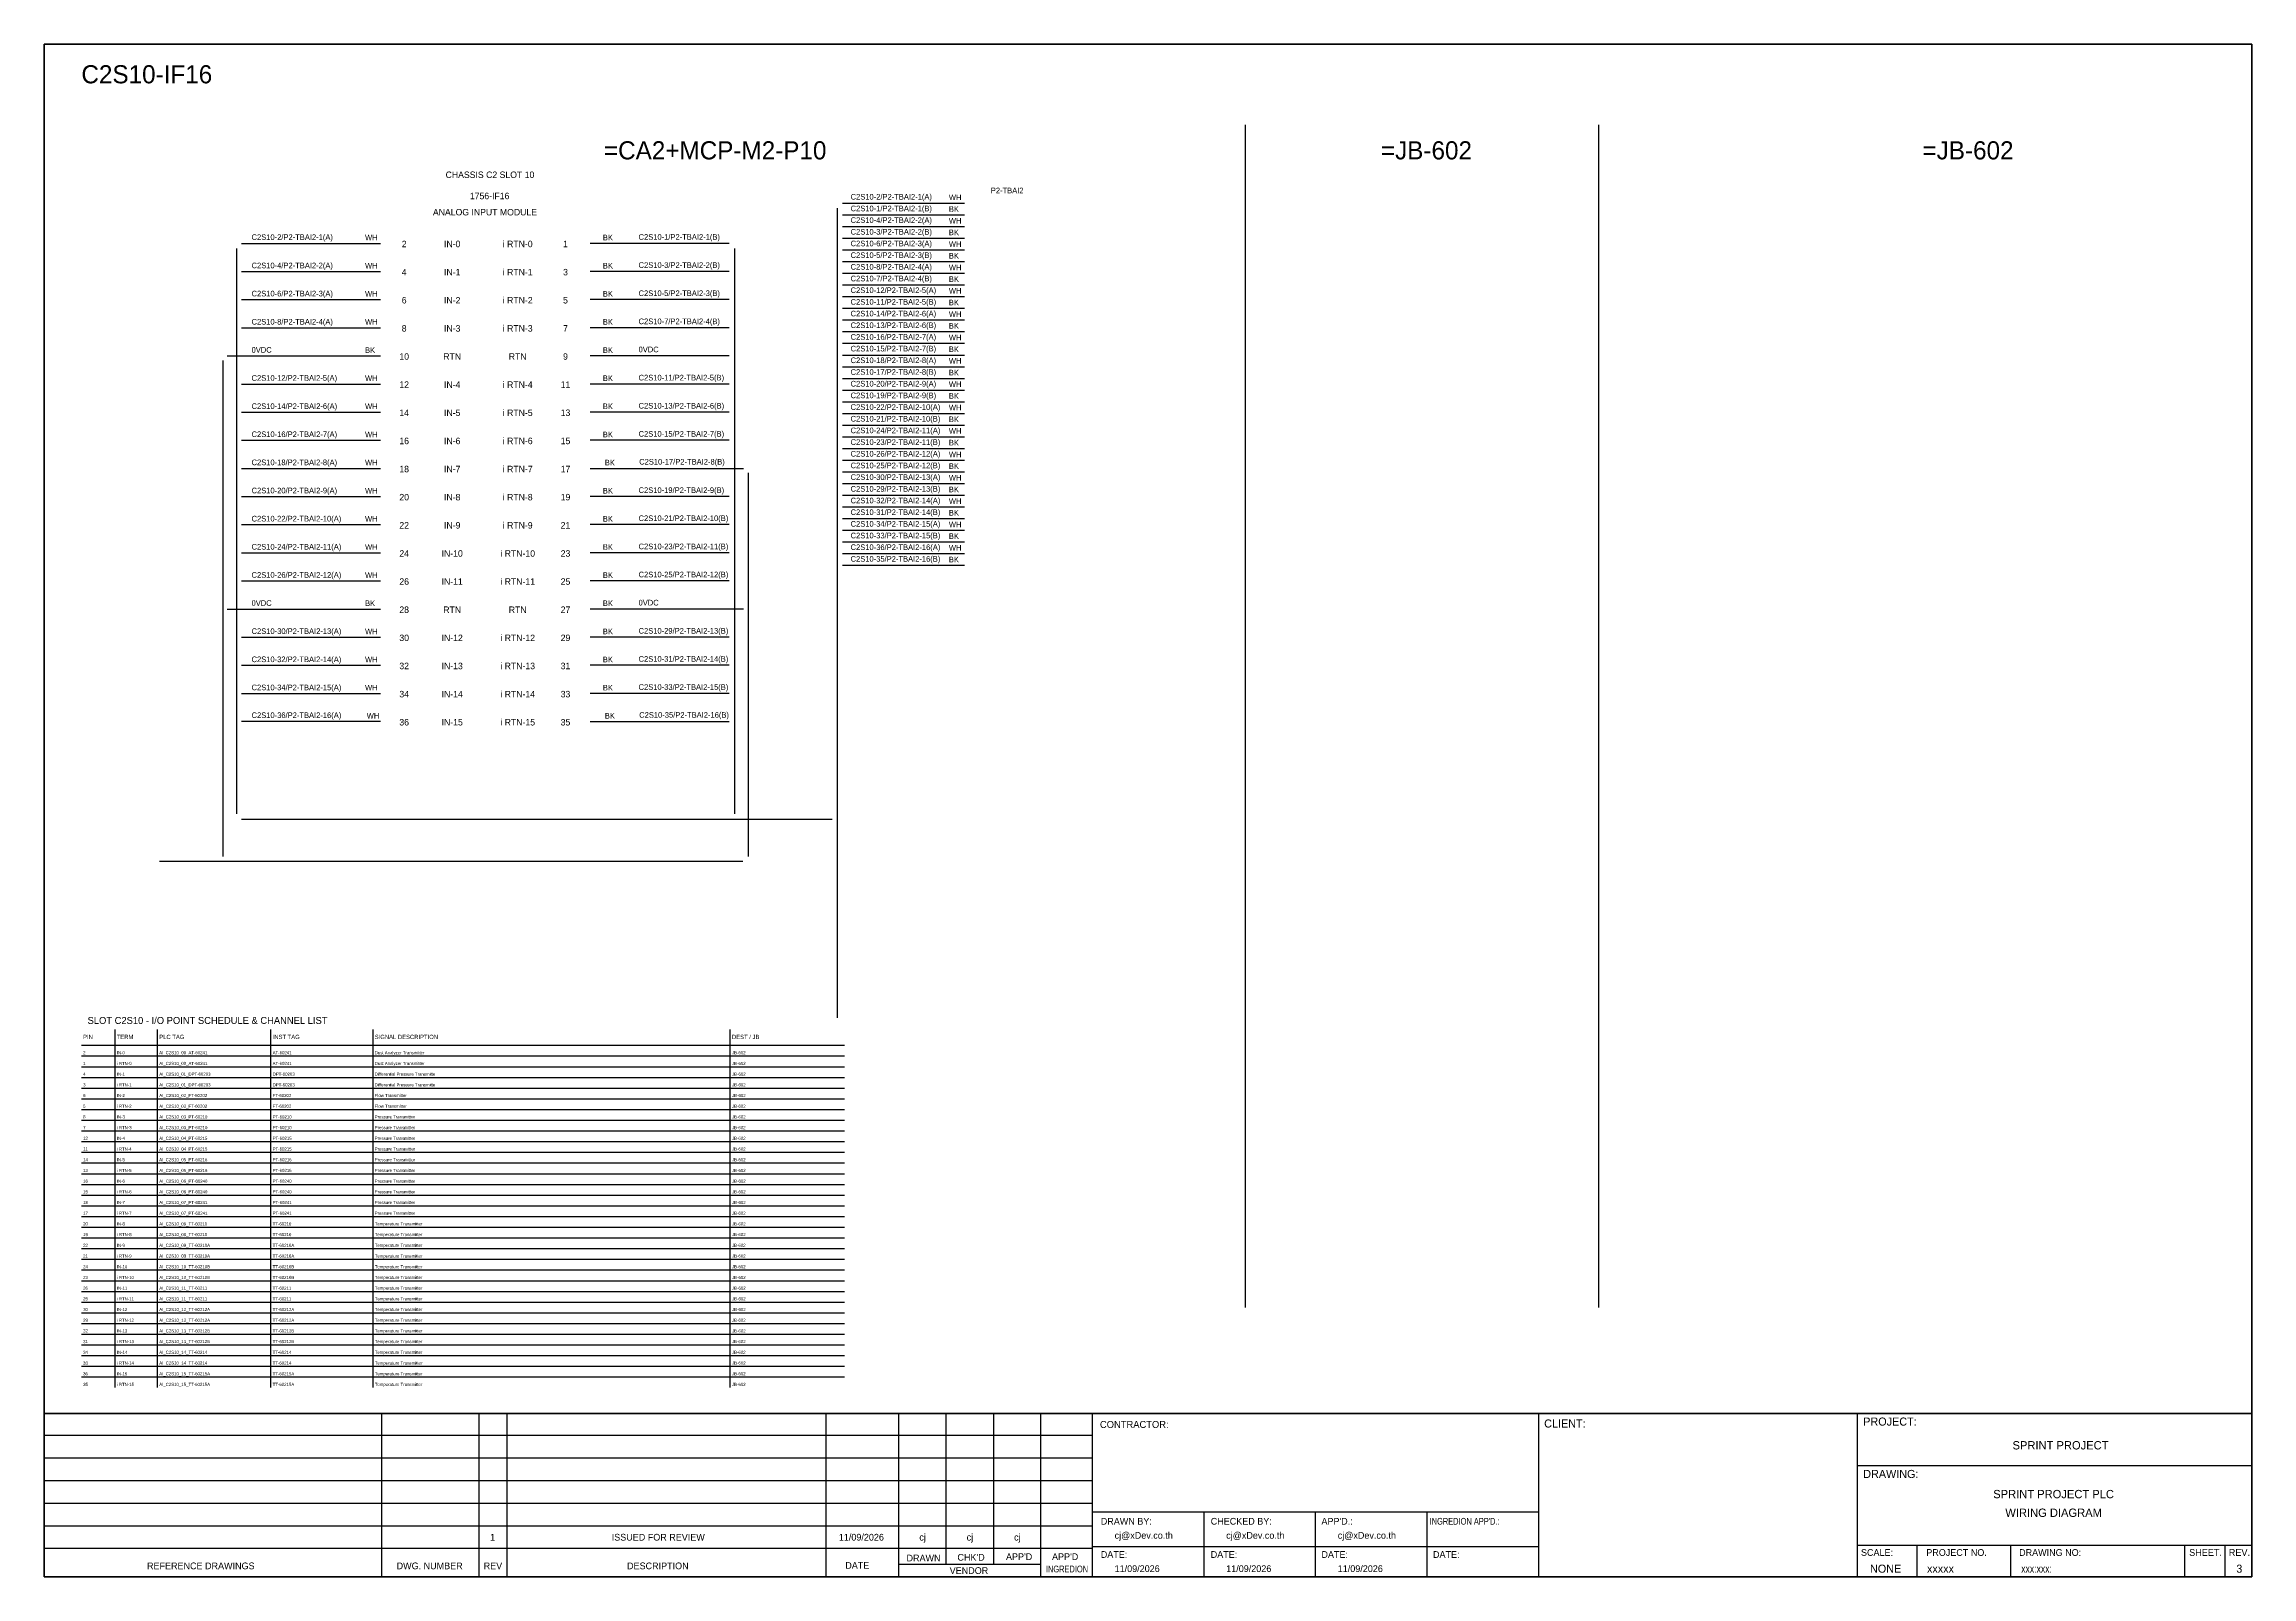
# Model space of a CAD drawing. Header units: metres. Extents: x 0 to 20667, y -39055 to 2704.
# Drawn here: x 0 to 3893, y -9013 to -6308 of the extents above; entities that cross this region are included whole.
import ezdxf
from ezdxf.enums import TextEntityAlignment as Align

# ---------------------------------------------------------------- set-up
doc = ezdxf.new("R2010")
doc.units = ezdxf.units.M

msp = doc.modelspace()

# ---------------------------------------------------------------- linework, layer by layer
at = {"ltscale": 25.4}
for p, q in [((1407.7, -6609.6), (1623.1, -6609.6)), ((1407.7, -6650.8), (1623.1, -6650.8)), ((1208.1, -6659.9), (962.9, -6659.9)), ((1407.7, -6692), (1623.1, -6692)), ((1208.1, -6709.5), (962.9, -6709.5)), ((1407.7, -6733.2), (1623.1, -6733.2)), ((1208.1, -6759.2), (962.9, -6759.2)), ((1208.1, -6808.8), (962.9, -6808.8)), ((1407.7, -6774.5), (1623.1, -6774.5)), ((1407.7, -6815.7), (1623.1, -6815.7)), ((322.9, -6858.4), (593.4, -6858.4)), ((1208.1, -6858.4), (962.9, -6858.4)), ((1407.7, -6856.9), (1623.1, -6856.9)), ((1208.1, -6908.1), (962.9, -6908.1)), ((1407.7, -6898.1), (1623.1, -6898.1)), ((1208.1, -6957.7), (962.9, -6957.7)), ((1407.7, -6939.4), (1623.1, -6939.4)), ((1208.1, -7007.3), (962.9, -7007.3)), ((1407.7, -6980.6), (1623.1, -6980.6)), ((1407.7, -7021.8), (1623.1, -7021.8)), ((962.9, -7057), (1233.4, -7057)), ((1407.7, -7063), (1623.1, -7063)), ((1208.1, -7106.6), (962.9, -7106.6)), ((1407.7, -7104.2), (1623.1, -7104.2)), ((1208.1, -7156.2), (962.9, -7156.2)), ((1407.7, -7145.5), (1623.1, -7145.5)), ((1407.7, -7186.7), (1623.1, -7186.7)), ((1208.1, -7205.9), (962.9, -7205.9)), ((1407.7, -7227.9), (1623.1, -7227.9)), ((1208.1, -7255.5), (962.9, -7255.5)), ((322.9, -7305.1), (593.4, -7305.1)), ((1233.4, -7305.1), (962.9, -7305.1)), ((1208.1, -7354.8), (962.9, -7354.8)), ((1208.1, -7404.4), (962.9, -7404.4)), ((1208.1, -7454), (962.9, -7454)), ((962.9, -7503.7), (1208.1, -7503.7))]:
    msp.add_line(p, q, dxfattribs=at)
at = {"color": 7}
for p, q in [((125, -8678.8), (125, -8046.7)), ((200, -8678.8), (200, -8046.7)), ((400, -8678.8), (400, -8046.7)), ((580, -8678.8), (580, -8046.7)), ((1210, -8678.8), (1210, -8046.7)), ((65.7, -8074.7), (1411.5, -8074.7))]:
    msp.add_line(p, q, dxfattribs=at)
at = {"color": 8}
for p, q in [((65.7, -8093.6), (1411.5, -8093.6)), ((65.7, -8112.5), (1411.5, -8112.5)), ((65.7, -8131.4), (1411.5, -8131.4)), ((65.7, -8150.3), (1411.5, -8150.3)), ((65.7, -8169.1), (1411.5, -8169.1)), ((65.7, -8188), (1411.5, -8188)), ((65.7, -8206.9), (1411.5, -8206.9)), ((65.7, -8225.8), (1411.5, -8225.8)), ((65.7, -8244.6), (1411.5, -8244.6)), ((65.7, -8263.5), (1411.5, -8263.5)), ((65.7, -8282.4), (1411.5, -8282.4)), ((65.7, -8301.3), (1411.5, -8301.3)), ((65.7, -8320.2), (1411.5, -8320.2)), ((65.7, -8339), (1411.5, -8339)), ((65.7, -8357.9), (1411.5, -8357.9)), ((65.7, -8376.8), (1411.5, -8376.8)), ((65.7, -8395.7), (1411.5, -8395.7)), ((65.7, -8414.5), (1411.5, -8414.5)), ((65.7, -8433.4), (1411.5, -8433.4)), ((65.7, -8452.3), (1411.5, -8452.3)), ((65.7, -8471.2), (1411.5, -8471.2)), ((65.7, -8490.1), (1411.5, -8490.1)), ((65.7, -8508.9), (1411.5, -8508.9)), ((65.7, -8527.8), (1411.5, -8527.8)), ((65.7, -8546.7), (1411.5, -8546.7)), ((65.7, -8565.6), (1411.5, -8565.6)), ((65.7, -8584.5), (1411.5, -8584.5)), ((65.7, -8603.3), (1411.5, -8603.3)), ((65.7, -8622.2), (1411.5, -8622.2)), ((65.7, -8641.1), (1411.5, -8641.1)), ((65.7, -8660), (1411.5, -8660))]:
    msp.add_line(p, q, dxfattribs=at)
at = {"color": 4}
for p, q in [((3302.3, -8956.5), (3302.3, -9012.6)), ((3467.6, -8956.5), (3467.6, -9012.6))]:
    msp.add_line(p, q, dxfattribs=at)
at = {"color": 4, "ltscale": 0.5}
for p, q in [((3774.7, -8956.5), (3774.7, -9012.6)), ((3774.7, -8956.5), (3774.7, -9012.6)), ((3845.9, -8956.5), (3845.9, -9012.6)), ((3845.9, -8956.5), (3845.9, -9012.6))]:
    msp.add_line(p, q, dxfattribs=at)
at = {"layer": 'GT_1', "color": 4}
for p, q in [((595.4, -9012.6), (595.4, -8724.5)), ((767.3, -9012.6), (767.3, -8724.5)), ((816.4, -9012.6), (816.4, -8724.5)), ((1379.1, -9012.6), (1379.1, -8724.5)), ((1507.4, -9012.6), (1507.4, -8724.5)), ((1591, -8990.8), (1591, -8724.5)), ((1674.5, -8990.8), (1674.5, -8724.5)), ((1757.8, -9012.6), (1757.8, -8724.5)), ((1848.8, -9012.6), (1848.8, -8724.5)), ((2635.8, -9012.6), (2635.8, -8724.5)), ((3198.1, -9012.6), (3198.1, -8724.5)), ((3198.1, -9012.6), (3198.1, -8724.5)), ((3198.1, -9012.6), (3198.1, -8724.5)), ((1848.8, -8763.3), (0, -8763.3)), ((1848.8, -8803.1), (0, -8803.1)), ((1848.8, -8843.1), (0, -8843.1)), ((1848.8, -8883), (0, -8883)), ((2635.8, -8898.3), (1848.8, -8898.3)), ((2045.6, -9012.6), (2045.6, -8898.3)), ((2242.3, -9012.6), (2242.3, -8898.3)), ((2439.1, -9012.6), (2439.1, -8898.3)), ((1848.8, -8922.9), (0, -8922.9)), ((1848.7, -8962.8), (0, -8962.8)), ((1757.8, -8990.8), (1507.4, -8990.8)), ((2635.8, -8959.8), (1848.8, -8959.8)), ((3198.1, -8956.5), (3893.3, -8956.5))]:
    msp.add_line(p, q, dxfattribs=at)
at = {"layer": 'HELPPOINT', "color": 4, "lineweight": 35}
for p, q in [((0, -9012.6), (0, -6308.4)), ((0, -6308.4), (3893.3, -6308.4)), ((0, -9012.6), (0, -6308.4)), ((0, -6308.4), (3893.3, -6308.4)), ((3893.3, -6308.4), (3893.3, -9012.6)), ((3893.3, -6308.4), (3893.3, -9012.6)), ((3893.3, -9012.6), (0, -9012.6)), ((3893.3, -9012.6), (0, -9012.6))]:
    msp.add_line(p, q, dxfattribs=at)
at = {"layer": 'HELPPOINT', "color": 4}
for p, q in [((3198.1, -8816.1), (3893.3, -8816.1)), ((3198.1, -8816.1), (3893.3, -8816.1)), ((3198.1, -8956.5), (3893.3, -8956.5))]:
    msp.add_line(p, q, dxfattribs=at)
at = {"layer": 'IE-WIRE', "color": 4, "ltscale": 25.4}
for p, q in [((1398.6, -6598.1), (1398.6, -8026.5)), ((1407.7, -6589), (1623.1, -6589)), ((1407.7, -6630.2), (1623.1, -6630.2)), ((339, -6669.1), (339, -7666.5)), ((348.1, -6659.9), (593.4, -6659.9)), ((1217.3, -6669.1), (1217.3, -7666.5)), ((1407.7, -6671.4), (1623.1, -6671.4)), ((348.1, -6709.5), (593.4, -6709.5)), ((1407.7, -6712.6), (1623.1, -6712.6)), ((348.1, -6759.2), (593.4, -6759.2)), ((1407.7, -6753.8), (1623.1, -6753.8)), ((348.1, -6808.8), (593.4, -6808.8)), ((1407.7, -6795.1), (1623.1, -6795.1)), ((1407.7, -6836.3), (1623.1, -6836.3)), ((1407.7, -6877.5), (1623.1, -6877.5)), ((348.1, -6908.1), (593.4, -6908.1)), ((1407.7, -6918.7), (1623.1, -6918.7)), ((348.1, -6957.7), (593.4, -6957.7)), ((1407.7, -6960), (1623.1, -6960)), ((348.1, -7007.3), (593.4, -7007.3)), ((1407.7, -7001.2), (1623.1, -7001.2)), ((1407.7, -7042.4), (1623.1, -7042.4)), ((348.1, -7057), (593.4, -7057)), ((1407.7, -7083.6), (1623.1, -7083.6)), ((348.1, -7106.6), (593.4, -7106.6)), ((348.1, -7156.2), (593.4, -7156.2)), ((1407.7, -7124.9), (1623.1, -7124.9)), ((1407.7, -7166.1), (1623.1, -7166.1)), ((348.1, -7205.9), (593.4, -7205.9)), ((1407.7, -7207.3), (1623.1, -7207.3)), ((348.1, -7255.5), (593.4, -7255.5)), ((348.1, -7354.8), (593.4, -7354.8)), ((348.1, -7404.4), (593.4, -7404.4)), ((348.1, -7454), (593.4, -7454)), ((593.4, -7503.7), (348.1, -7503.7))]:
    msp.add_line(p, q, dxfattribs=at)
at = {"layer": 'IE-WIRE', "color": 7, "ltscale": 25.4}
for p, q in [((314.9, -6866.4), (314.9, -7741.7)), ((1241.4, -7065), (1241.4, -7741.7)), ((1232.4, -7750.7), (203.4, -7750.7))]:
    msp.add_line(p, q, dxfattribs=at)
at = {"layer": 'IE-WIRE', "color": 4}
msp.add_line((348.1, -7675.6), (1389.4, -7675.6), dxfattribs=at)
at = {"layer": 'MEMBER', "color": 4, "lineweight": 35}
msp.add_line((0, -8724.5), (3893.3, -8724.5), dxfattribs=at)
msp.add_line((0, -8724.5), (3893.3, -8724.5), dxfattribs=at)
at = {"layer": 'MEMBER', "color": 4}
for p, q in [((3198.1, -8816.1), (3893.3, -8816.1)), ((3198.1, -8816.1), (3893.3, -8816.1)), ((3198.1, -8956.5), (3893.3, -8956.5)), ((3198.1, -8956.5), (3893.3, -8956.5))]:
    msp.add_line(p, q, dxfattribs=at)
at = {"layer": 'x01001-FrameArea'}
for p, q in [((2118.2, -6451.1), (2118.2, -8537.6)), ((2741.3, -6451.1), (2741.3, -8537.6))]:
    msp.add_line(p, q, dxfattribs=at)

# ---------------------------------------------------------------- texts
at = {"color": 2}
msp.add_text('C2S10-IF16', height=32, dxfattribs=at).set_placement((65.7, -6377.6))
for s, height, p in [('=CA2+MCP-M2-P10', 32, (1183.4, -6495.8)), ('=JB-602', 32, (2437.7, -6495.8)), ('=JB-602', 32, (3392.8, -6495.8)), ('CHASSIS C2 SLOT 10', 11.441, (786.2, -6538.9)), ('1756-IF16', 11.44, (785.6, -6576.3)), ('ANALOG INPUT MODULE', 11.441, (777.4, -6604.9)), ('2', 11.4, (634.9, -6661)), ('IN-0', 11.44, (719.6, -6661)), ('i RTN-0', 11.44, (835.1, -6661)), ('1', 11.4, (919.4, -6661)), ('4', 11.4, (634.9, -6710.7)), ('IN-1', 11.44, (719.6, -6710.7)), ('i RTN-1', 11.44, (835.1, -6710.7)), ('3', 11.4, (919.4, -6710.7)), ('6', 11.4, (634.9, -6760.3)), ('IN-2', 11.44, (719.6, -6760.3)), ('i RTN-2', 11.44, (835.1, -6760.3)), ('5', 11.4, (919.4, -6760.3)), ('8', 11.4, (634.9, -6809.9)), ('IN-3', 11.44, (719.6, -6809.9)), ('i RTN-3', 11.44, (835.1, -6809.9)), ('7', 11.4, (919.4, -6809.9)), ('10', 11.44, (634.9, -6859.6)), ('RTN', 11.44, (719.6, -6859.6)), ('RTN', 11.44, (835.1, -6859.6)), ('9', 11.4, (919.4, -6859.6)), ('12', 11.44, (634.9, -6909.2)), ('IN-4', 11.44, (719.6, -6909.2)), ('i RTN-4', 11.44, (835.1, -6909.2)), ('11', 11.44, (919.4, -6909.2)), ('14', 11.44, (634.9, -6958.8)), ('IN-5', 11.44, (719.6, -6958.8)), ('i RTN-5', 11.44, (835.1, -6958.8)), ('13', 11.44, (919.4, -6958.8)), ('16', 11.44, (634.9, -7008.5)), ('IN-6', 11.44, (719.6, -7008.5)), ('i RTN-6', 11.44, (835.1, -7008.5)), ('15', 11.44, (919.4, -7008.5)), ('18', 11.44, (634.9, -7058.1)), ('IN-7', 11.44, (719.6, -7058.1)), ('i RTN-7', 11.44, (835.1, -7058.1)), ('17', 11.44, (919.4, -7058.1)), ('20', 11.44, (634.9, -7107.7)), ('IN-8', 11.44, (719.6, -7107.7)), ('i RTN-8', 11.44, (835.1, -7107.7)), ('19', 11.44, (919.4, -7107.7)), ('22', 11.44, (634.9, -7157.4)), ('IN-9', 11.44, (719.6, -7157.4)), ('i RTN-9', 11.44, (835.1, -7157.4)), ('21', 11.44, (919.4, -7157.4)), ('24', 11.44, (634.9, -7207)), ('IN-10', 11.44, (719.6, -7207)), ('i RTN-10', 11.44, (835.1, -7207)), ('23', 11.44, (919.4, -7207)), ('26', 11.44, (634.9, -7256.6)), ('IN-11', 11.44, (719.6, -7256.6)), ('i RTN-11', 11.44, (835.1, -7256.6)), ('25', 11.44, (919.4, -7256.6)), ('28', 11.44, (634.9, -7306.3)), ('RTN', 11.44, (719.6, -7306.3)), ('RTN', 11.44, (835.1, -7306.3)), ('27', 11.44, (919.4, -7306.3)), ('30', 11.44, (634.9, -7355.9)), ('IN-12', 11.44, (719.6, -7355.9)), ('i RTN-12', 11.44, (835.1, -7355.9)), ('29', 11.44, (919.4, -7355.9)), ('32', 11.44, (634.9, -7405.5)), ('IN-13', 11.44, (719.6, -7405.5)), ('i RTN-13', 11.44, (835.1, -7405.5)), ('31', 11.44, (919.4, -7405.5)), ('34', 11.44, (634.9, -7455.2)), ('IN-14', 11.44, (719.6, -7455.2)), ('i RTN-14', 11.44, (835.1, -7455.2)), ('33', 11.44, (919.4, -7455.2)), ('36', 11.44, (634.9, -7504.8)), ('IN-15', 11.44, (719.6, -7504.8)), ('i RTN-15', 11.44, (835.1, -7504.8)), ('35', 11.44, (919.4, -7504.8))]:
    msp.add_text(s, height=height, dxfattribs=at).set_placement(p, align=Align.MIDDLE_CENTER)
at = {"color": 4}
for s, height, p in [('C2S10-2/P2-TBAI2-1(A)', 9.949, (1422.2, -6582.7)), ('WH', 9.95, (1595.5, -6583.7)), ('C2S10-4/P2-TBAI2-2(A)', 9.949, (1422.2, -6623.9)), ('WH', 9.95, (1595.5, -6624.9)), ('C2S10-2/P2-TBAI2-1(A)', 9.949, (365.8, -6653.9)), ('WH', 9.95, (565.9, -6654.6)), ('C2S10-6/P2-TBAI2-3(A)', 9.949, (1422.2, -6665.1)), ('WH', 9.95, (1595.5, -6666.1)), ('C2S10-4/P2-TBAI2-2(A)', 9.949, (365.8, -6703.9)), ('WH', 9.95, (565.9, -6704.3)), ('C2S10-8/P2-TBAI2-4(A)', 9.949, (1422.2, -6706.3)), ('WH', 9.95, (1595.5, -6707.4)), ('C2S10-6/P2-TBAI2-3(A)', 9.949, (365.8, -6753.5)), ('WH', 9.95, (565.9, -6753.9)), ('C2S10-12/P2-TBAI2-5(A)', 9.949, (1422.2, -6747.6)), ('WH', 9.95, (1595.5, -6748.6)), ('C2S10-8/P2-TBAI2-4(A)', 9.949, (365.8, -6803.2)), ('WH', 9.95, (565.9, -6803.5)), ('C2S10-14/P2-TBAI2-6(A)', 9.949, (1422.2, -6788.8)), ('WH', 9.95, (1595.5, -6789.8)), ('C2S10-16/P2-TBAI2-7(A)', 9.949, (1422.2, -6830)), ('WH', 9.95, (1595.5, -6831)), ('C2S10-18/P2-TBAI2-8(A)', 9.949, (1422.2, -6871.2)), ('WH', 9.95, (1595.5, -6872.3)), ('C2S10-12/P2-TBAI2-5(A)', 9.949, (365.8, -6902.4)), ('WH', 9.95, (565.9, -6902.8)), ('C2S10-20/P2-TBAI2-9(A)', 9.949, (1422.2, -6912.5)), ('WH', 9.95, (1595.5, -6913.5)), ('C2S10-14/P2-TBAI2-6(A)', 9.949, (365.8, -6952.1)), ('WH', 9.95, (565.9, -6952.4)), ('C2S10-22/P2-TBAI2-10(A)', 9.949, (1422.2, -6953.7)), ('WH', 9.95, (1595.5, -6954.7)), ('C2S10-16/P2-TBAI2-7(A)', 9.949, (365.8, -7001.7)), ('WH', 9.95, (565.9, -7002.1)), ('C2S10-24/P2-TBAI2-11(A)', 9.949, (1422.2, -6994.9)), ('WH', 9.95, (1595.5, -6995.9)), ('C2S10-18/P2-TBAI2-8(A)', 9.949, (365.8, -7051.3)), ('WH', 9.95, (565.9, -7051.7)), ('C2S10-26/P2-TBAI2-12(A)', 9.949, (1422.2, -7036.1)), ('WH', 9.95, (1595.5, -7037.2)), ('C2S10-30/P2-TBAI2-13(A)', 9.949, (1422.2, -7077.3)), ('WH', 9.95, (1595.5, -7078.4)), ('C2S10-20/P2-TBAI2-9(A)', 9.949, (365.8, -7101)), ('WH', 9.95, (565.9, -7101.3)), ('C2S10-32/P2-TBAI2-14(A)', 9.949, (1422.2, -7118.6)), ('WH', 9.95, (1595.5, -7119.6)), ('C2S10-22/P2-TBAI2-10(A)', 9.949, (365.8, -7150.6)), ('WH', 9.95, (565.9, -7151)), ('C2S10-34/P2-TBAI2-15(A)', 9.949, (1422.2, -7159.8)), ('WH', 9.95, (1595.5, -7160.8)), ('C2S10-24/P2-TBAI2-11(A)', 9.949, (365.8, -7200.2)), ('WH', 9.95, (565.9, -7200.6)), ('C2S10-36/P2-TBAI2-16(A)', 9.949, (1422.2, -7201)), ('WH', 9.95, (1595.5, -7202.1)), ('C2S10-26/P2-TBAI2-12(A)', 9.949, (365.8, -7249.9)), ('WH', 9.95, (565.9, -7250.2)), ('C2S10-30/P2-TBAI2-13(A)', 9.949, (365.8, -7349.1)), ('WH', 9.95, (565.9, -7349.5)), ('C2S10-32/P2-TBAI2-14(A)', 9.949, (365.8, -7398.8)), ('WH', 9.95, (565.9, -7399.1)), ('C2S10-34/P2-TBAI2-15(A)', 9.949, (365.8, -7448.4)), ('WH', 9.95, (565.9, -7448.8)), ('C2S10-36/P2-TBAI2-16(A)', 9.949, (365.8, -7497.4)), ('WH', 9.95, (568.9, -7498.4))]:
    msp.add_text(s, height=height, dxfattribs=at).set_placement(p)
msp.add_text('P2-TBAI2', height=9.95, dxfattribs=at).set_placement((1698.3, -6566.6), align=Align.MIDDLE_CENTER)
for s, height, p in [('C2S10-1/P2-TBAI2-1(B)', 9.949, (1422.2, -6603.3)), ('BK', 9.95, (1595.5, -6604.3)), ('BK', 9.95, (985.3, -6654.6)), ('C2S10-1/P2-TBAI2-1(B)', 9.949, (1048.3, -6653.6)), ('C2S10-3/P2-TBAI2-2(B)', 9.949, (1422.2, -6644.5)), ('BK', 9.95, (1595.5, -6645.5)), ('BK', 9.95, (985.3, -6704.3)), ('C2S10-3/P2-TBAI2-2(B)', 9.949, (1048.3, -6703.2)), ('C2S10-5/P2-TBAI2-3(B)', 9.949, (1422.2, -6685.7)), ('BK', 9.95, (1595.5, -6686.8)), ('C2S10-7/P2-TBAI2-4(B)', 9.949, (1422.2, -6726.9)), ('BK', 9.95, (1595.5, -6728)), ('BK', 9.95, (985.3, -6753.9)), ('C2S10-5/P2-TBAI2-3(B)', 9.949, (1048.3, -6752.9)), ('C2S10-11/P2-TBAI2-5(B)', 9.949, (1422.2, -6768.2)), ('BK', 9.95, (1595.5, -6769.2)), ('BK', 9.95, (985.3, -6803.5)), ('C2S10-7/P2-TBAI2-4(B)', 9.949, (1048.3, -6802.5)), ('C2S10-13/P2-TBAI2-6(B)', 9.949, (1422.2, -6809.4)), ('BK', 9.95, (1595.5, -6810.4)), ('0VDC', 9.95, (365.8, -6852.8)), ('BK', 9.95, (565.9, -6853.2)), ('BK', 9.95, (985.3, -6853.2)), ('0VDC', 9.95, (1048.3, -6852.1)), ('C2S10-15/P2-TBAI2-7(B)', 9.949, (1422.2, -6850.6)), ('BK', 9.95, (1595.5, -6851.7)), ('C2S10-17/P2-TBAI2-8(B)', 9.949, (1422.2, -6891.8)), ('BK', 9.95, (1595.5, -6892.9)), ('BK', 9.95, (985.3, -6902.8)), ('C2S10-11/P2-TBAI2-5(B)', 9.949, (1048.3, -6901.8)), ('C2S10-19/P2-TBAI2-9(B)', 9.949, (1422.2, -6933.1)), ('BK', 9.95, (1595.5, -6934.1)), ('BK', 9.95, (985.3, -6952.4)), ('C2S10-13/P2-TBAI2-6(B)', 9.949, (1048.3, -6951.4)), ('C2S10-21/P2-TBAI2-10(B)', 9.949, (1422.2, -6974.3)), ('BK', 9.95, (1595.5, -6975.3)), ('BK', 9.95, (985.3, -7002.1)), ('C2S10-15/P2-TBAI2-7(B)', 9.949, (1048.3, -7001)), ('C2S10-23/P2-TBAI2-11(B)', 9.949, (1422.2, -7015.5)), ('BK', 9.95, (1595.5, -7016.5)), ('BK', 9.95, (988.8, -7051.7)), ('C2S10-17/P2-TBAI2-8(B)', 9.949, (1049.4, -7050.2)), ('C2S10-25/P2-TBAI2-12(B)', 9.949, (1422.2, -7056.7)), ('BK', 9.95, (1595.5, -7057.8)), ('BK', 9.95, (985.3, -7101.3)), ('C2S10-19/P2-TBAI2-9(B)', 9.949, (1048.3, -7100.3)), ('C2S10-29/P2-TBAI2-13(B)', 9.949, (1422.2, -7098)), ('BK', 9.95, (1595.5, -7099)), ('BK', 9.95, (985.3, -7151)), ('C2S10-21/P2-TBAI2-10(B)', 9.949, (1048.3, -7149.9)), ('C2S10-31/P2-TBAI2-14(B)', 9.949, (1422.2, -7139.2)), ('BK', 9.95, (1595.5, -7140.2)), ('BK', 9.95, (985.3, -7200.6)), ('C2S10-23/P2-TBAI2-11(B)', 9.949, (1048.3, -7199.6)), ('C2S10-33/P2-TBAI2-15(B)', 9.949, (1422.2, -7180.4)), ('BK', 9.95, (1595.5, -7181.4)), ('BK', 9.95, (985.3, -7250.2)), ('C2S10-25/P2-TBAI2-12(B)', 9.949, (1048.3, -7249.2)), ('C2S10-35/P2-TBAI2-16(B)', 9.949, (1422.2, -7221.6)), ('BK', 9.95, (1595.5, -7222.7)), ('0VDC', 9.95, (365.8, -7299.5)), ('BK', 9.95, (565.9, -7299.9)), ('BK', 9.95, (985.3, -7299.9)), ('0VDC', 9.95, (1048.3, -7298.8)), ('BK', 9.95, (985.3, -7349.5)), ('C2S10-29/P2-TBAI2-13(B)', 9.949, (1048.3, -7348.5)), ('BK', 9.95, (985.3, -7399.1)), ('C2S10-31/P2-TBAI2-14(B)', 9.949, (1048.3, -7398.1)), ('BK', 9.95, (985.3, -7448.8)), ('C2S10-33/P2-TBAI2-15(B)', 9.949, (1048.3, -7447.7)), ('BK', 9.95, (988.8, -7498.4)), ('C2S10-35/P2-TBAI2-16(B)', 9.949, (1049.4, -7496.9))]:
    msp.add_text(s, height=height).set_placement(p)
at = {"color": 3}
for s, p in [('PIN', (68.7, -8063.7)), ('TERM', (128, -8063.7)), ('PLC TAG', (203, -8063.7)), ('INST TAG', (403, -8063.7)), ('SIGNAL DESCRIPTION', (583, -8063.7)), ('DEST / JB', (1213, -8063.7))]:
    msp.add_text(s, height=7.5, dxfattribs=at).set_placement(p)
at = {"color": 7}
for s, p in [('2', (68.7, -8090.6)), ('IN-0', (128, -8090.6)), ('AI_C2S10_00_AT-60241', (203, -8090.6)), ('AT-60241', (403, -8090.6)), ('Dust Analyzer Transmitter', (583, -8090.6)), ('JB-602', (1213, -8090.6)), ('4', (68.7, -8128.4)), ('1', (68.7, -8109.5)), ('i RTN-0', (128, -8109.5)), ('IN-1', (128, -8128.4)), ('AI_C2S10_00_AT-60241', (203, -8109.5)), ('AI_C2S10_01_DPT-60203', (203, -8128.4)), ('AT-60241', (403, -8109.5)), ('DPT-60203', (403, -8128.4)), ('Dust Analyzer Transmitter', (583, -8109.5)), ('Differential Pressure Transmitte', (583, -8128.4)), ('JB-602', (1213, -8109.5)), ('JB-602', (1213, -8128.4)), ('3', (68.7, -8147.3)), ('6', (68.7, -8166.1)), ('i RTN-1', (128, -8147.3)), ('IN-2', (128, -8166.1)), ('AI_C2S10_01_DPT-60203', (203, -8147.3)), ('AI_C2S10_02_FT-60202', (203, -8166.1)), ('DPT-60203', (403, -8147.3)), ('FT-60202', (403, -8166.1)), ('Differential Pressure Transmitte', (583, -8147.3)), ('Flow Transmitter', (583, -8166.1)), ('JB-602', (1213, -8147.3)), ('JB-602', (1213, -8166.1)), ('5', (68.7, -8185)), ('8', (68.7, -8203.9)), ('i RTN-2', (128, -8185)), ('IN-3', (128, -8203.9)), ('AI_C2S10_02_FT-60202', (203, -8185)), ('AI_C2S10_03_PT-60210', (203, -8203.9)), ('FT-60202', (403, -8185)), ('PT-60210', (403, -8203.9)), ('Flow Transmitter', (583, -8185)), ('Pressure Transmitter', (583, -8203.9)), ('JB-602', (1213, -8185)), ('JB-602', (1213, -8203.9)), ('7', (68.7, -8222.8)), ('12', (68.7, -8241.6)), ('i RTN-3', (128, -8222.8)), ('IN-4', (128, -8241.6)), ('AI_C2S10_03_PT-60210', (203, -8222.8)), ('AI_C2S10_04_PT-60215', (203, -8241.6)), ('PT-60210', (403, -8222.8)), ('PT-60215', (403, -8241.6)), ('Pressure Transmitter', (583, -8222.8)), ('Pressure Transmitter', (583, -8241.6)), ('JB-602', (1213, -8222.8)), ('JB-602', (1213, -8241.6)), ('11', (68.7, -8260.5)), ('14', (68.7, -8279.4)), ('13', (68.7, -8298.3)), ('i RTN-4', (128, -8260.5)), ('i RTN-5', (128, -8298.3)), ('IN-5', (128, -8279.4)), ('AI_C2S10_04_PT-60215', (203, -8260.5)), ('AI_C2S10_05_PT-60216', (203, -8279.4)), ('AI_C2S10_05_PT-60216', (203, -8298.3)), ('PT-60215', (403, -8260.5)), ('PT-60216', (403, -8279.4)), ('PT-60216', (403, -8298.3)), ('Pressure Transmitter', (583, -8260.5)), ('Pressure Transmitter', (583, -8279.4)), ('Pressure Transmitter', (583, -8298.3)), ('JB-602', (1213, -8260.5)), ('JB-602', (1213, -8279.4)), ('JB-602', (1213, -8298.3)), ('16', (68.7, -8317.2)), ('15', (68.7, -8336)), ('i RTN-6', (128, -8336)), ('IN-6', (128, -8317.2)), ('AI_C2S10_06_PT-60240', (203, -8317.2)), ('AI_C2S10_06_PT-60240', (203, -8336)), ('PT-60240', (403, -8317.2)), ('PT-60240', (403, -8336)), ('Pressure Transmitter', (583, -8317.2)), ('Pressure Transmitter', (583, -8336)), ('JB-602', (1213, -8317.2)), ('JB-602', (1213, -8336)), ('18', (68.7, -8354.9)), ('17', (68.7, -8373.8)), ('i RTN-7', (128, -8373.8)), ('IN-7', (128, -8354.9)), ('AI_C2S10_07_PT-60241', (203, -8354.9)), ('AI_C2S10_07_PT-60241', (203, -8373.8)), ('PT-60241', (403, -8354.9)), ('PT-60241', (403, -8373.8)), ('Pressure Transmitter', (583, -8354.9)), ('Pressure Transmitter', (583, -8373.8)), ('JB-602', (1213, -8354.9)), ('JB-602', (1213, -8373.8)), ('20', (68.7, -8392.7)), ('19', (68.7, -8411.5)), ('i RTN-8', (128, -8411.5)), ('IN-8', (128, -8392.7)), ('AI_C2S10_08_TT-60210', (203, -8392.7)), ('AI_C2S10_08_TT-60210', (203, -8411.5)), ('TT-60210', (403, -8392.7)), ('TT-60210', (403, -8411.5)), ('Temperature Transmitter', (583, -8392.7)), ('Temperature Transmitter', (583, -8411.5)), ('JB-602', (1213, -8392.7)), ('JB-602', (1213, -8411.5)), ('22', (68.7, -8430.4)), ('21', (68.7, -8449.3)), ('i RTN-9', (128, -8449.3)), ('IN-9', (128, -8430.4)), ('AI_C2S10_09_TT-60210A', (203, -8430.4)), ('AI_C2S10_09_TT-60210A', (203, -8449.3)), ('TT-60210A', (403, -8430.4)), ('TT-60210A', (403, -8449.3)), ('Temperature Transmitter', (583, -8430.4)), ('Temperature Transmitter', (583, -8449.3)), ('JB-602', (1213, -8430.4)), ('JB-602', (1213, -8449.3)), ('24', (68.7, -8468.2)), ('23', (68.7, -8487.1)), ('i RTN-10', (128, -8487.1)), ('IN-10', (128, -8468.2)), ('AI_C2S10_10_TT-60210B', (203, -8468.2)), ('AI_C2S10_10_TT-60210B', (203, -8487.1)), ('TT-60210B', (403, -8468.2)), ('TT-60210B', (403, -8487.1)), ('Temperature Transmitter', (583, -8468.2)), ('Temperature Transmitter', (583, -8487.1)), ('JB-602', (1213, -8468.2)), ('JB-602', (1213, -8487.1)), ('26', (68.7, -8505.9)), ('25', (68.7, -8524.8)), ('i RTN-11', (128, -8524.8)), ('IN-11', (128, -8505.9)), ('AI_C2S10_11_TT-60211', (203, -8505.9)), ('AI_C2S10_11_TT-60211', (203, -8524.8)), ('TT-60211', (403, -8505.9)), ('TT-60211', (403, -8524.8)), ('Temperature Transmitter', (583, -8505.9)), ('Temperature Transmitter', (583, -8524.8)), ('JB-602', (1213, -8505.9)), ('JB-602', (1213, -8524.8)), ('30', (68.7, -8543.7)), ('29', (68.7, -8562.6)), ('i RTN-12', (128, -8562.6)), ('IN-12', (128, -8543.7)), ('AI_C2S10_12_TT-60212A', (203, -8543.7)), ('AI_C2S10_12_TT-60212A', (203, -8562.6)), ('TT-60212A', (403, -8543.7)), ('TT-60212A', (403, -8562.6)), ('Temperature Transmitter', (583, -8543.7)), ('Temperature Transmitter', (583, -8562.6)), ('JB-602', (1213, -8543.7)), ('JB-602', (1213, -8562.6)), ('32', (68.7, -8581.5)), ('31', (68.7, -8600.3)), ('i RTN-13', (128, -8600.3)), ('IN-13', (128, -8581.5)), ('AI_C2S10_13_TT-60212B', (203, -8581.5)), ('AI_C2S10_13_TT-60212B', (203, -8600.3)), ('TT-60212B', (403, -8581.5)), ('TT-60212B', (403, -8600.3)), ('Temperature Transmitter', (583, -8581.5)), ('Temperature Transmitter', (583, -8600.3)), ('JB-602', (1213, -8581.5)), ('JB-602', (1213, -8600.3)), ('34', (68.7, -8619.2)), ('33', (68.7, -8638.1)), ('i RTN-14', (128, -8638.1)), ('IN-14', (128, -8619.2)), ('AI_C2S10_14_TT-60214', (203, -8619.2)), ('AI_C2S10_14_TT-60214', (203, -8638.1)), ('TT-60214', (403, -8619.2)), ('TT-60214', (403, -8638.1)), ('Temperature Transmitter', (583, -8619.2)), ('Temperature Transmitter', (583, -8638.1)), ('JB-602', (1213, -8619.2)), ('JB-602', (1213, -8638.1)), ('36', (68.7, -8657)), ('35', (68.7, -8675.8)), ('i RTN-15', (128, -8675.8)), ('IN-15', (128, -8657)), ('AI_C2S10_15_TT-60215A', (203, -8657)), ('AI_C2S10_15_TT-60215A', (203, -8675.8)), ('TT-60215A', (403, -8657)), ('TT-60215A', (403, -8675.8)), ('Temperature Transmitter', (583, -8657)), ('Temperature Transmitter', (583, -8675.8)), ('JB-602', (1213, -8657)), ('JB-602', (1213, -8675.8))]:
    msp.add_text(s, height=5.5, dxfattribs=at).set_placement(p)
at = {"color": 4, "ltscale": 100}
for s, p in [('SPRINT PROJECT', (3555.9, -8780.5)), ('SPRINT PROJECT PLC', (3543.7, -8866.6)), ('WIRING DIAGRAM', (3543.7, -8899.5))]:
    msp.add_text(s, height=14.693, dxfattribs=at).set_placement(p, align=Align.MIDDLE_CENTER)
at = {"layer": 'GT_1', "color": 4}
for s, p in [('CLIENT:', (2645.3, -8749.2)), ('PROJECT:', (3208, -8745.8)), ('DRAWING:', (3208, -8838.2))]:
    msp.add_text(s, height=14.25, dxfattribs=at).set_placement(p)
at = {"layer": 'MEMBER', "color": 4, "ltscale": 0.8}
for s, height, p in [('SLOT C2S10 - I/O POINT SCHEDULE & CHANNEL LIST', 12.35, (76.6, -8037.1)), ('CONTRACTOR:', 12.35, (1861.9, -8749.9)), ('DRAWN BY:', 11.88, (1863.4, -8920.5)), ('CHECKED BY:', 11.875, (2057.3, -8920.5)), ("APP'D.:", 11.88, (2252.5, -8920.5)), ('cj@xDev.co.th', 11.875, (1887.8, -8945.4)), ('cj@xDev.co.th', 11.875, (2084.6, -8945.4)), ('cj@xDev.co.th', 11.875, (2281.3, -8945.4)), ('REFERENCE DRAWINGS', 11.875, (181.4, -8999.2)), ('DWG. NUMBER', 11.875, (621.6, -8999.2)), ('REV', 11.88, (775.1, -8999.2)), ('DESCRIPTION', 11.875, (1028, -8999.2)), ('DATE', 11.88, (1412.8, -8998.4)), ('DRAWN', 11.88, (1520.8, -8985.4)), ("CHK'D", 11.88, (1610.6, -8984.1)), ("APP'D", 11.88, (1696.2, -8983)), ("APP'D", 11.88, (1777.4, -8983)), ('DATE:', 11.88, (1863.4, -8979.1)), ('11/09/2026', 11.88, (1887.8, -9004.1)), ('DATE:', 11.88, (2057.3, -8979.1)), ('11/09/2026', 11.88, (2084.6, -9004.1)), ('DATE:', 11.88, (2252.5, -8979.1)), ('11/09/2026', 11.88, (2281.3, -9004.1)), ('DATE:', 11.88, (2449.3, -8979.1)), ('SCALE:', 11.88, (3204, -8975.6)), ('NONE', 14.23, (3220, -9005.3)), ('PROJECT NO.', 11.875, (3319.2, -8975.6)), ('DRAWING NO:', 11.875, (3482.9, -8975.6)), ('SHEET.', 12, (3782.7, -8975.6)), ('REV.', 12, (3852.6, -8975.6)), ('VENDOR', 11.88, (1596.9, -9007.5)), ('xxxxx', 14.23, (3320.4, -9005.3))]:
    msp.add_text(s, height=height, dxfattribs=at).set_placement(p)
at = {"layer": 'MEMBER', "color": 4, "ltscale": 0.8, "width": 0.8}
for s, height, p in [("INGREDION APP'D.:", 11.875, (2443.3, -8920.5)), ('INGREDION', 11.88, (1766.6, -9004.7)), ('xxx:xxx:', 14.23, (3486.6, -9005.3))]:
    msp.add_text(s, height=height, dxfattribs=at).set_placement(p)
at = {"layer": 'MEMBER', "color": 4, "ltscale": 0.8}
for s, height, p in [('1', 11.9, (790.9, -8942.7)), ('ISSUED FOR REVIEW', 11.875, (1083, -8942.7)), ('11/09/2026', 11.88, (1441.2, -8942.7)), ('cj', 11.88, (1549.1, -8942.7)), ('cj', 11.88, (1632.6, -8942.7)), ('cj', 11.88, (1716.2, -8942.7))]:
    msp.add_text(s, height=height, dxfattribs=at).set_placement(p, align=Align.MIDDLE_CENTER)
msp.add_text('3', height=14.2, dxfattribs=at).set_placement((3871.2, -9005.3), align=Align.CENTER)

doc.saveas('drawing.dxf')
